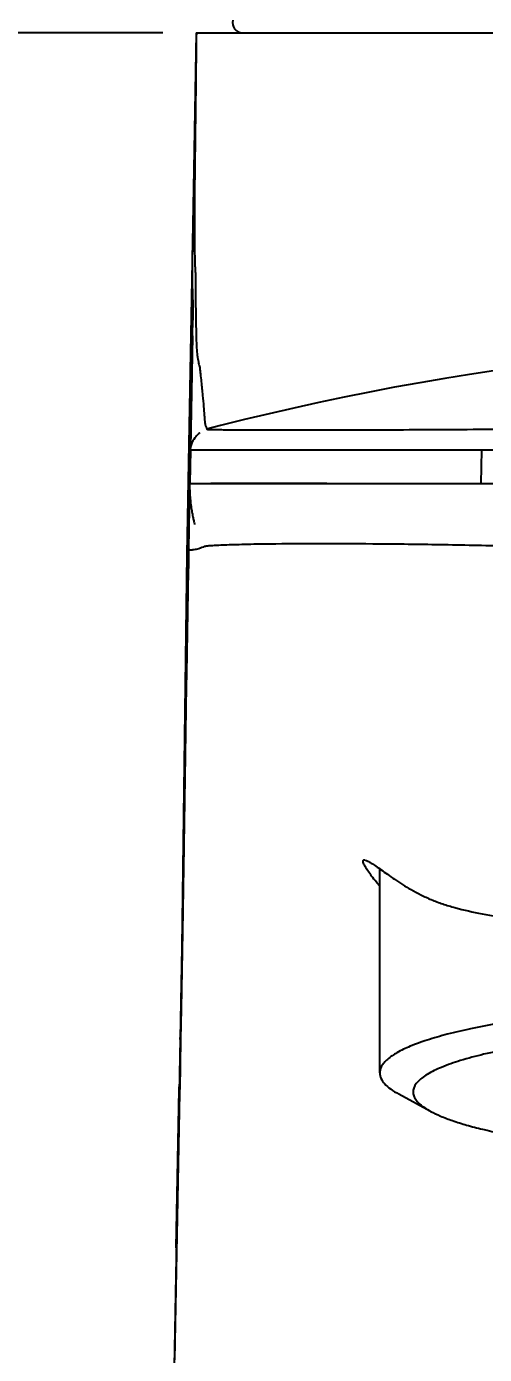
# Model space of a CAD drawing. Extents: x -13865 to -13271, y -11108 to -10688.
# Drawn here: x -13704.75 to -13691.03, y -10859.37 to -10819.58 of the extents above; entities that cross this region are included whole.
import ezdxf

# ---------------------------------------------------------------- set-up
doc = ezdxf.new("R2010")
doc.units = 0
doc.header["$LTSCALE"] = 7
doc.layers.get('Defpoints').update_dxf_attribs({"linetype": 'CONTINUOUS'})
doc.layers.add('DWG', color=7, linetype='CONTINUOUS')
doc.layers.add('FL0712_BODY_R2SHAPE', color=7, linetype='CONTINUOUS')
doc.styles.add('DD', font='romans', dxfattribs={"bigfont": 'GHS.shx'})
doc.dimstyles.new('CWC', dxfattribs={"dimscale": 0, "dimtxt": 3.5, "dimasz": 3.5, "dimexe": 2, "dimexo": 1, "dimgap": 1, "dimtad": 1, "dimdec": 4, "dimdsep": 46, "dimtxsty": 'DD', "dimcen": 3, "dimclrd": 2, "dimclre": 2, "dimclrt": 2, "dimadec": 3, "dimazin": 2, "dimtfac": 1, "dimtdec": 4, "dimtmove": 0, "dimatfit": 3, "dimfxl": 1, "dimtvp": 1, "dimtolj": 1, "dimtzin": 0, "dimlwd": -1, "dimlwe": -1, "dimarcsym": 0})

# ---------------------------------------------------------------- blocks, each defined once
blk = doc.blocks.new('*D2')
at = {"layer": 'Defpoints', "color": 0, "transparency": 16777216}
for p in [(-14365.092, -11928.584), (-14338.531, -11928.584), (-14346.031, -12038.584)]:
    blk.add_point(p, dxfattribs=at)
at = {"layer": 'DWG', "color": 2, "transparency": 16777216}
for p, q in [((-14339.531, -11928.584), (-14367.092, -11928.584)), ((-14365.092, -12035.084), (-14365.092, -11932.084)), ((-14347.031, -12038.584), (-14367.092, -12038.584))]:
    blk.add_line(p, q, dxfattribs=at)
for points in [[(-14365.676, -11932.084), (-14364.509, -11932.084), (-14365.092, -11928.584)], [(-14365.676, -12035.084), (-14364.509, -12035.084), (-14365.092, -12038.584)]]:
    blk.add_solid(points, dxfattribs=at)
at = {"layer": 'DWG', "color": 2, "transparency": 16777216, "insert": (-14367.842, -11983.584), "char_height": 3.5, "attachment_point": 5, "rotation": 90, "style": 'DD'}
blk.add_mtext('\\A1;110', dxfattribs=at)
blk = doc.blocks.new('*D3')
at = {"layer": 'Defpoints', "color": 0, "transparency": 16777216}
for p in [(-14378.064, -11893.35), (-14321.031, -11893.35), (-14346.031, -12038.584)]:
    blk.add_point(p, dxfattribs=at)
at = {"layer": 'DWG', "color": 2, "transparency": 16777216}
for p, q in [((-14322.031, -11893.35), (-14380.064, -11893.35)), ((-14378.064, -12035.084), (-14378.064, -11896.85)), ((-14347.031, -12038.584), (-14380.064, -12038.584))]:
    blk.add_line(p, q, dxfattribs=at)
for points in [[(-14378.647, -11896.85), (-14377.481, -11896.85), (-14378.064, -11893.35)], [(-14378.647, -12035.084), (-14377.481, -12035.084), (-14378.064, -12038.584)]]:
    blk.add_solid(points, dxfattribs=at)
at = {"layer": 'DWG', "color": 2, "transparency": 16777216, "insert": (-14381.731, -11965.967), "char_height": 3.5, "attachment_point": 5, "rotation": 90, "style": 'DD'}
blk.add_mtext('\\A1;(145)', dxfattribs=at)

msp = doc.modelspace()

# ---------------------------------------------------------------- linework, layer by layer
at = {"layer": 'DWG'}
for p, q in [((-13694.1678, -10850.93098), (-13694.1678, -10844.81707)), ((-13692.64224, -10852.08293), (-13693.59446, -10851.56738))]:
    msp.add_line(p, q, dxfattribs=at)
msp.add_arc((-13698.27624, -10819.46522), 0.3, 164.932394, 270, dxfattribs=at)
for points, knots in [([(-13682.1678, -10848.84721), (-13682.94828, -10848.84721), (-13684.48031, -10848.87291), (-13686.70418, -10848.9878), (-13688.46144, -10849.14698), (-13689.75788, -10849.31269), (-13690.62821, -10849.44856), (-13691.4173, -10849.59826), (-13692.11774, -10849.76026), (-13692.72297, -10849.93283), (-13693.22793, -10850.11419), (-13693.62831, -10850.30247), (-13693.88979, -10850.47426), (-13694.03677, -10850.61822), (-13694.1114, -10850.72059), (-13694.15726, -10850.82486), (-13694.1678, -10850.89656), (-13694.1678, -10850.93098)], [0, 0, 0, 0, 0.18763352, 0.36827769, 0.53524539, 0.61167013, 0.68245443, 0.74698205, 0.80471838, 0.85522918, 0.89821097, 0.93354951, 0.96145069, 0.97286664, 0.98284425, 0.99172489, 1, 1, 1, 1]), ([(-13682.1678, -10849.58943), (-13683.02224, -10849.58943), (-13684.28986, -10849.61467), (-13685.95109, -10849.70131), (-13687.13068, -10849.79001), (-13688.24187, -10849.90184), (-13689.26939, -10850.03517), (-13690.19921, -10850.18803), (-13691.01863, -10850.35813), (-13691.71702, -10850.5428), (-13692.28511, -10850.73931), (-13692.66967, -10850.921), (-13692.90062, -10851.07615), (-13693.02508, -10851.1861), (-13693.11315, -10851.2984), (-13693.16355, -10851.41415), (-13693.17294, -10851.53275), (-13693.14022, -10851.6501), (-13693.06848, -10851.76379), (-13692.96003, -10851.87467), (-13692.81538, -10851.9835), (-13692.70364, -10852.04968), (-13692.64232, -10852.08289)], [0, 0, 0, 0, 0.20911507, 0.31017676, 0.40709598, 0.49859164, 0.5834681, 0.66063854, 0.7291511, 0.7882232, 0.83729658, 0.87614929, 0.89185308, 0.9052496, 0.91663421, 0.9265217, 0.93570553, 0.94516834, 0.9558126, 0.96827317, 0.98293224, 1, 1, 1, 1]), ([(-13694.1678, -10850.93098), (-13694.1678, -10850.98615), (-13694.13825, -10851.1066), (-13694.01942, -10851.2706), (-13693.8334, -10851.42821), (-13693.68072, -10851.52068), (-13693.59446, -10851.56738)], [0, 0, 0, 0, 0.18537654, 0.40215969, 0.67039603, 1, 1, 1, 1]), ([(-13692.64232, -10852.08289), (-13692.54594, -10852.13507), (-13692.32989, -10852.23583), (-13691.96918, -10852.37091), (-13691.54816, -10852.50097), (-13690.87669, -10852.67491), (-13689.9056, -10852.8679), (-13688.60049, -10853.05857), (-13687.13665, -10853.21242), (-13684.97636, -10853.36604), (-13683.30462, -10853.40969), (-13682.1678, -10853.40969)], [0, 0, 0, 0, 0.03096011, 0.06722531, 0.10874738, 0.15538718, 0.26312792, 0.38823978, 0.52789868, 0.67884256, 1, 1, 1, 1])]:
    msp.add_open_spline(points, degree=3, knots=knots, dxfattribs=at)
at = {"layer": 'FL0712_BODY_R2SHAPE', "color": 7, "linetype": 'Continuous'}
for p, q in [((-13699.66785, -10819.76522), (-13664.66781, -10819.76522)), ((-13699.76168, -10828.04825), (-13699.76828, -10828.37431)), ((-13699.7622, -10828.14335), (-13699.76338, -10828.19055)), ((-13699.68087, -10828.04794), (-13699.6807, -10828.06695)), ((-13699.6807, -10828.06695), (-13699.6804, -10828.09886)), ((-13699.77659, -10828.83733), (-13699.76776, -10828.37007)), ((-13699.67725, -10828.36799), (-13699.6676, -10828.8358)), ((-13699.77607, -10828.83941), (-13699.84011, -10832.21156)), ((-13699.83843, -10832.11642), (-13699.77659, -10828.83733)), ((-13699.55738, -10831.75116), (-13699.55881, -10831.75229)), ((-13699.84023, -10832.21242), (-13699.83942, -10832.16941)), ((-13699.83942, -10832.16941), (-13699.83843, -10832.11642)), ((-13699.83836, -10832.26455), (-13699.85692, -10833.26524)), ((-13699.83836, -10832.26455), (-13699.80338, -10832.26355)), ((-13699.83836, -10832.26455), (-13664.49837, -10832.26469)), ((-13699.80338, -10832.26355), (-13699.52798, -10832.26157)), ((-13699.52798, -10832.26157), (-13697.54248, -10832.25926)), ((-13697.54248, -10832.25926), (-13695.29457, -10832.26171)), ((-13691.11808, -10832.26538), (-13691.13977, -10833.26522)), ((-13699.86184, -10833.37658), (-13699.95847, -10838.97556)), ((-13699.85934, -10833.2652), (-13664.47974, -10833.26526)), ((-13699.85692, -10833.26524), (-13699.8323, -10833.26486)), ((-13699.8323, -10833.26486), (-13699.22915, -10833.26244)), ((-13699.22915, -10833.26244), (-13695.75207, -10833.26215)), ((-13699.71607, -10834.47703), (-13699.71163, -10834.49397)), ((-13699.94456, -10835.39079), (-13700.09948, -10847.16733)), ((-13699.94456, -10835.39079), (-13699.90141, -10835.39079)), ((-13699.95828, -10839.00437), (-13699.96291, -10839.31677)), ((-13699.96291, -10839.31677), (-13699.99348, -10841.41453)), ((-13699.99348, -10841.41453), (-13700.03356, -10844.10248)), ((-13700.03411, -10844.10247), (-13700.07474, -10846.70739)), ((-13700.03356, -10844.10248), (-13700.04461, -10844.81475)), ((-13700.04461, -10844.81475), (-13700.06154, -10845.87921)), ((-13700.06154, -10845.87921), (-13700.11436, -10849.00315)), ((-13700.07474, -10846.70739), (-13700.1141, -10849.00315)), ((-13700.09944, -10847.16471), (-13700.44859, -10866.32068)), ((-13700.09948, -10847.16733), (-13700.09953, -10847.17475)), ((-13700.11436, -10849.00315), (-13700.13101, -10849.93372)), ((-13700.13101, -10849.93372), (-13700.31418, -10859.52851)), ((-13700.13101, -10849.93372), (-13700.15869, -10851.42664)), ((-13700.14318, -10849.9329), (-13700.13984, -10849.78522)), ((-13700.26176, -10856.17131), (-13700.17438, -10851.42834)), ((-13700.17438, -10851.42834), (-13700.17283, -10851.34966))]:
    msp.add_line(p, q, dxfattribs=at)
for points in [[(-13699.66786, -10819.76522), (-13699.73616, -10823.85665), (-13699.94456, -10835.39079)], [(-13699.76338, -10828.19055), (-13699.76522, -10828.25508), (-13699.76808, -10828.3655)], [(-13699.76156, -10828.10168), (-13699.76157, -10828.10518), (-13699.76167, -10828.11395)], [(-13683.07188, -10829.27162), (-13683.89708, -10829.29084), (-13684.64809, -10829.31864), (-13685.36216, -10829.35409), (-13686.06548, -10829.39753), (-13686.7475, -10829.44767), (-13687.39911, -10829.50284), (-13688.04183, -10829.56413), (-13688.69283, -10829.63307), (-13689.35688, -10829.71039), (-13690.04734, -10829.79815), (-13690.75645, -10829.89594), (-13691.48215, -10830.00389), (-13692.22053, -10830.12172), (-13692.96767, -10830.24897), (-13693.72097, -10830.38526), (-13694.47711, -10830.52993), (-13695.23385, -10830.68241), (-13695.98829, -10830.8419), (-13696.73839, -10831.0077), (-13697.48156, -10831.17892)], [(-13697.48156, -10831.17892), (-13698.21601, -10831.35478), (-13698.93882, -10831.53419), (-13699.3537, -10831.63994)], [(-13699.56826, -10831.75985), (-13699.57285, -10831.76359), (-13699.58093, -10831.77032), (-13699.59259, -10831.78032), (-13699.60843, -10831.7945), (-13699.62819, -10831.8132), (-13699.65173, -10831.83714), (-13699.67845, -10831.86678), (-13699.70779, -10831.90297), (-13699.73807, -10831.94544), (-13699.76766, -10831.994), (-13699.7948, -10832.04823), (-13699.81772, -10832.10772), (-13699.83449, -10832.17105), (-13699.84358, -10832.23658), (-13699.84489, -10832.2646)], [(-13699.56064, -10831.75374), (-13699.56284, -10831.75549), (-13699.56826, -10831.75985)], [(-13699.86129, -10833.26535), (-13699.86193, -10833.31953), (-13699.8619, -10833.37217), (-13699.86123, -10833.4243), (-13699.85996, -10833.47587), (-13699.85811, -10833.52683), (-13699.8557, -10833.57714), (-13699.85277, -10833.62675), (-13699.84934, -10833.67561), (-13699.84544, -10833.72369), (-13699.84111, -10833.77095), (-13699.83637, -10833.81735), (-13699.83126, -10833.86286), (-13699.82579, -10833.90746), (-13699.82001, -10833.95115), (-13699.81394, -10833.99389), (-13699.80761, -10834.03564), (-13699.80105, -10834.07636), (-13699.79431, -10834.11601), (-13699.78741, -10834.15456), (-13699.78038, -10834.19198), (-13699.77327, -10834.22821), (-13699.7661, -10834.26328), (-13699.75893, -10834.29698), (-13699.75183, -10834.32924), (-13699.74486, -10834.3598), (-13699.73813, -10834.38847), (-13699.73173, -10834.41494), (-13699.72572, -10834.4392), (-13699.71607, -10834.47703)]]:
    msp.add_lwpolyline(points, dxfattribs=at)
for centre, radius, start, end in [((-13641.09708, -10827.54641), 58.58593, 180.540296, 180.8035192), ((-13673.33912, -10836.34157), 26.56722, 178.10841, 178.380474), ((-13699.54031, -10847.17473), 0.55922, 180.002435, 186.596079), ((-13699.52896, -10847.17314), 0.57067, 186.623675, 193.078711), ((-13596.26243, -10851.73228), 103.8943, 178.2119402, 178.4942672), ((-13463.15796, -10855.13923), 237.04236, 178.5164566, 178.7057651), ((-13138.52757, -10862.39801), 561.75392, 178.7285234, 178.8730567)]:
    msp.add_arc(centre, radius, start, end, dxfattribs=at)
for points, knots in [([(-13699.66059, -10819.7652), (-13699.66915, -10820.51418), (-13699.68245, -10821.63758), (-13699.69764, -10823.13174), (-13699.71271, -10824.23487), (-13699.71997, -10825.13499), (-13699.71883, -10825.82909), (-13699.71431, -10826.24465), (-13699.70829, -10826.56636), (-13699.7011, -10826.79893), (-13699.68289, -10827.02458), (-13699.68354, -10827.24407), (-13699.68434, -10827.45595), (-13699.68315, -10827.72312), (-13699.68199, -10827.9196), (-13699.68087, -10828.04794)], [0, 0, 0, 0, 0.27126581, 0.40687456, 0.54114809, 0.67080842, 0.73286457, 0.79251865, 0.82131317, 0.84939672, 0.87677035, 0.90324888, 0.92883962, 0.95351824, 1, 1, 1, 1]), ([(-13699.77447, -10825.77924), (-13699.7779, -10825.98275), (-13699.78221, -10826.38138), (-13699.78765, -10826.96496), (-13699.78336, -10827.51874), (-13699.76547, -10827.87695), (-13699.762, -10828.05053)], [0, 0, 0, 0, 0.26879673, 0.52645791, 0.77072613, 1, 1, 1, 1]), ([(-13699.6676, -10828.8358), (-13699.66469, -10828.93677), (-13699.65836, -10829.12081), (-13699.64405, -10829.33962), (-13699.6263, -10829.48759), (-13699.61108, -10829.57913), (-13699.59335, -10829.65872), (-13699.57366, -10829.72881), (-13699.56063, -10829.79493), (-13699.55112, -10829.87939), (-13699.5354, -10830.01947), (-13699.50757, -10830.27587), (-13699.47457, -10830.60338), (-13699.44418, -10830.9389), (-13699.42668, -10831.16986), (-13699.41615, -10831.31529), (-13699.40981, -10831.39555), (-13699.40415, -10831.4572), (-13699.39835, -10831.49982), (-13699.39326, -10831.52655), (-13699.37946, -10831.54961), (-13699.36972, -10831.57341), (-13699.35954, -10831.59833), (-13699.35506, -10831.61386), (-13699.35158, -10831.62466), (-13699.34927, -10831.63135), (-13699.34671, -10831.63457), (-13699.34689, -10831.6359)], [0, 0, 0, 0, 0.10721798, 0.19547765, 0.23263666, 0.26536044, 0.29393995, 0.31913544, 0.34261534, 0.36537419, 0.40932156, 0.49225255, 0.63912456, 0.75872387, 0.84983595, 0.8849903, 0.91347193, 0.9353386, 0.95058513, 0.95936423, 0.96375216, 0.97895103, 0.98664594, 0.99227127, 0.99615141, 0.99857376, 1, 1, 1, 1]), ([(-13699.34997, -10831.64109), (-13699.35036, -10831.64146), (-13699.35193, -10831.64289), (-13699.34367, -10831.64517), (-13699.33277, -10831.6456), (-13699.30366, -10831.64779), (-13699.2633, -10831.64897), (-13699.20697, -10831.65066), (-13699.13762, -10831.65207), (-13699.05476, -10831.65348), (-13698.95892, -10831.65478), (-13698.80542, -10831.65649), (-13698.5821, -10831.65831), (-13698.27709, -10831.66003), (-13697.92365, -10831.66133), (-13697.5232, -10831.66222), (-13696.9014, -10831.66284), (-13696.02547, -10831.66258), (-13694.87179, -10831.66101), (-13693.60174, -10831.65689), (-13692.24472, -10831.65053), (-13690.35241, -10831.63795), (-13687.95072, -10831.6267), (-13685.05704, -10831.61721), (-13682.15846, -10831.61039), (-13679.25991, -10831.6163), (-13676.3663, -10831.62673), (-13673.96484, -10831.63875), (-13672.07306, -10831.65067), (-13670.71701, -10831.65697), (-13669.44834, -10831.66105), (-13668.2963, -10831.6626), (-13667.28852, -10831.66287), (-13666.55037, -10831.66186), (-13666.04946, -10831.66001), (-13665.74556, -10831.65829), (-13665.52323, -10831.65646), (-13665.3706, -10831.65471), (-13665.27547, -10831.6534), (-13665.1934, -10831.65193), (-13665.12483, -10831.65056), (-13665.06957, -10831.64862), (-13665.02988, -10831.64788), (-13665.00256, -10831.64469), (-13664.99147, -10831.64535), (-13664.98469, -10831.64194), (-13664.9865, -10831.64082), (-13664.98698, -10831.64042)], [0, 0, 0, 0, 0.000047, 0.00013756, 0.00049427, 0.00126978, 0.00248687, 0.00411994, 0.00614621, 0.0085571, 0.01134801, 0.01451434, 0.02195474, 0.03084132, 0.04113705, 0.05280483, 0.06579434, 0.09541013, 0.12925917, 0.16649193, 0.20626534, 0.24770692, 0.33166348, 0.41589573, 0.50027998, 0.58466316, 0.6688922, 0.7528472, 0.79427433, 0.83401752, 0.87120933, 0.90500987, 0.93457199, 0.95917222, 0.96943829, 0.97829306, 0.98569818, 0.98884513, 0.99161529, 0.99400389, 0.99600616, 0.99761264, 0.99879982, 0.99954208, 0.99987002, 0.99994543, 1, 1, 1, 1]), ([(-13697.45489, -10835.08381), (-13697.71108, -10835.08712), (-13698.07363, -10835.09351), (-13698.52724, -10835.10574), (-13698.80004, -10835.11485), (-13699.02556, -10835.1242), (-13699.20217, -10835.13449), (-13699.31854, -10835.14394), (-13699.38626, -10835.15397), (-13699.43809, -10835.16232), (-13699.48578, -10835.18758), (-13699.53937, -10835.2086), (-13699.59627, -10835.22709), (-13699.66166, -10835.24313), (-13699.73029, -10835.25685), (-13699.78649, -10835.26429), (-13699.82834, -10835.26255), (-13699.92912, -10835.25265), (-13699.8896, -10835.39631), (-13699.89187, -10835.46462)], [0, 0, 0, 0, 0.29198177, 0.41321686, 0.51711451, 0.60304804, 0.6703987, 0.71878551, 0.73592908, 0.74849644, 0.77833623, 0.79655123, 0.81417979, 0.84646105, 0.87314295, 0.8941803, 0.91029317, 0.92210929, 1, 1, 1, 1]), ([(-13667.0467, -10835.0819), (-13667.5268, -10835.07652), (-13668.57724, -10835.07312), (-13670.26239, -10835.08347), (-13672.13873, -10835.10746), (-13674.12424, -10835.14969), (-13676.15701, -10835.1748), (-13678.20174, -10835.1982), (-13680.25111, -10835.22039), (-13682.30316, -10835.23323), (-13684.35492, -10835.21728), (-13686.40369, -10835.19517), (-13688.44768, -10835.16998), (-13690.47692, -10835.14595), (-13692.45218, -10835.1009), (-13694.30805, -10835.08137), (-13695.96214, -10835.0742), (-13696.98841, -10835.07778), (-13697.45489, -10835.08381)], [0, 0, 0, 0, 0.04736589, 0.10362374, 0.16624448, 0.23248235, 0.29953887, 0.36679331, 0.43421059, 0.50172435, 0.56923009, 0.6366212, 0.70385099, 0.77088768, 0.83681985, 0.8987605, 0.95397762, 1, 1, 1, 1]), ([(-13699.89573, -10835.59071), (-13699.90773, -10836.00927), (-13699.92966, -10837.14716), (-13699.94756, -10838.28509), (-13699.95828, -10839.00437)], [0, 0, 0, 0, 0.36792115, 1, 1, 1, 1]), ([(-13694.6678, -10844.58396), (-13694.6678, -10844.5772), (-13694.66637, -10844.56426), (-13694.65212, -10844.54965), (-13694.62999, -10844.54676), (-13694.58721, -10844.55441), (-13694.51582, -10844.58703), (-13694.41063, -10844.6489), (-13694.27749, -10844.73894), (-13694.11751, -10844.85277), (-13693.93164, -10844.98608), (-13693.71986, -10845.13235), (-13693.48269, -10845.28649), (-13693.22037, -10845.44368), (-13692.93336, -10845.59966), (-13692.61857, -10845.7436), (-13692.27631, -10845.87069), (-13691.77242, -10846.02377), (-13691.07857, -10846.17632), (-13690.17604, -10846.30987), (-13689.19126, -10846.40685), (-13688.13426, -10846.47515), (-13686.61297, -10846.53855), (-13684.61712, -10846.57575), (-13682.99543, -10846.58557), (-13682.1678, -10846.58554)], [0, 0, 0, 0, 0.00156837, 0.00286386, 0.00440053, 0.00651724, 0.01292254, 0.02239309, 0.03487548, 0.05015452, 0.06794259, 0.08792051, 0.10984326, 0.13353121, 0.15883056, 0.18556423, 0.21373391, 0.2434385, 0.30764229, 0.37826167, 0.45494102, 0.53707354, 0.62388881, 0.80805102, 1, 1, 1, 1]), ([(-13694.1678, -10845.33742), (-13694.20153, -10845.29693), (-13694.28381, -10845.19642), (-13694.40314, -10845.04319), (-13694.51515, -10844.88736), (-13694.59723, -10844.7598), (-13694.64768, -10844.66358), (-13694.66779, -10844.60641), (-13694.6678, -10844.58396)], [0.9373081754, 0.9373081754, 0.9373081754, 0.9373081754, 0.9481950432, 0.9641365975, 0.9774106594, 0.9878566247, 0.9953642281, 1, 1, 1, 1])]:
    msp.add_open_spline(points, degree=3, knots=knots, dxfattribs=at)

# ---------------------------------------------------------------- dimensions: what is measured, and where the dimension line sits
at = {"layer": 'DWG'}
dim = msp.add_linear_dim(base=(-13739.20126, -10784.53097), p1=(-13707.1678, -10929.76522), p2=(-13682.1678, -10784.53097), angle=90, text='(145)', dimstyle='CWC', override={"dimscale": 1}, dxfattribs=at)
dim.commit()
dim.dimension.update_dxf_attribs({"geometry": '*D3', "text_midpoint": (-13742.86793, -10857.1481), "insert": (638.86273, 1108.81904)})
dim = msp.add_linear_dim(base=(-13726.22955, -10819.76522), p1=(-13707.1678, -10929.76522), p2=(-13699.66786, -10819.76522), angle=90, dimstyle='CWC', override={"dimscale": 1}, dxfattribs=at)
dim.commit()
dim.dimension.update_dxf_attribs({"geometry": '*D2', "text_midpoint": (-13728.97955, -10874.76522), "insert": (638.86273, 1108.81904)})

doc.saveas('drawing.dxf')
